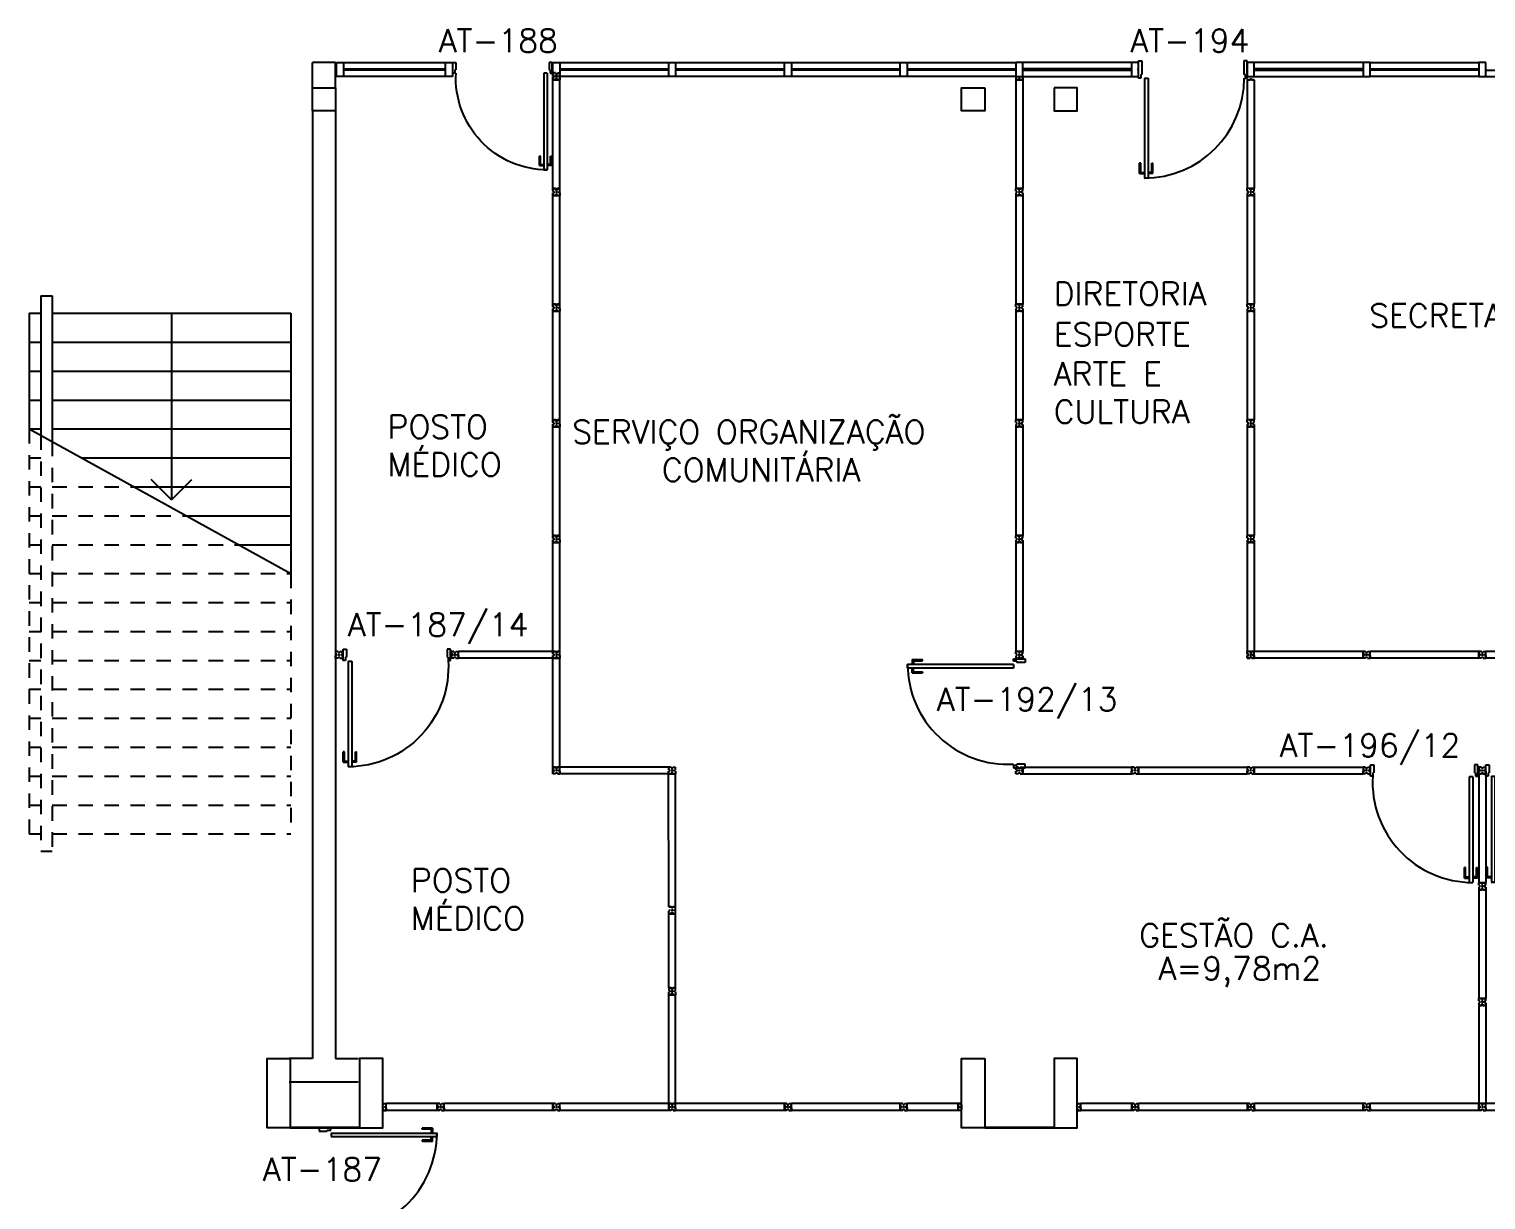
# Model space of a CAD drawing. Header units: millimetres. Extents: x 2860 to 3104, y 1039 to 1134.
# Drawn here: x 3056.65 to 3069.24, y 1060.75 to 1070.87 of the extents above; entities that cross this region are included whole.
import ezdxf
from ezdxf.enums import TextEntityAlignment as Align

# ---------------------------------------------------------------- set-up
doc = ezdxf.new("R2010")
doc.units = ezdxf.units.MM
doc.linetypes.add('HIDDEN2', pattern=[0.1875, 0.125, -0.0625])
for name, color, linetype in [('ALV', 2, 'Continuous'), ('DIV', 2, 'Continuous'), ('ESC', 1, 'Continuous'), ('ESQ', 2, 'Continuous'), ('ESTR', 3, 'Continuous'), ('TEXTO', 2, 'Continuous'), ('TEXTO-ENDEREÇO', 2, 'Continuous'), ('ÁREA', 2, 'Continuous')]:
    doc.layers.add(name, color=color, linetype=linetype)
doc.styles.add('UNB-100', font='simplex.shx', dxfattribs={"height": 0.2})
doc.styles.add('UNB-100-1', font='simplex.shx', dxfattribs={"height": 0.2})

# ---------------------------------------------------------------- blocks, each defined once
blk = doc.blocks.new('DIVMT-TTS')
for p, q in [((-0.03, 0.03), (-0.03, 0.006)), ((-0.008, 0.03), (-0.03, 0.03)), ((-0.0185, 0.006), (-0.03, 0.006)), ((-0.0185, -0.006), (-0.0185, 0.006)), ((-0.008, 0.03), (-0.008, 0.02)), ((-0.008, 0.02), (0.008, 0.02)), ((-0.0051, 0), (0.0051, 0)), ((0.0051, 0), (-0.0051, 0)), ((-0.0051, 0), (0.0051, 0)), ((0, -0.0051), (0, 0.0051)), ((0, 0.0051), (0, -0.0051)), ((0.008, 0.03), (0.008, 0.02)), ((0.008, 0.03), (0.03, 0.03)), ((0.0205, 0.006), (0.03, 0.006)), ((0.0205, -0.006), (0.0205, 0.006)), ((0.0205, 0.006), (0.0205, -0.006)), ((0.0205, 0.006), (0.03, 0.006)), ((0.97, 0.03), (0.03, 0.03)), ((0.03, 0.006), (0.03, 0.03)), ((0.03, -0.03), (0.03, 0.03)), ((0.03, -0.005), (0.03, 0.005)), ((0.97, -0.03), (0.97, 0.03)), ((0.97, 0.03), (0.97, 0.009)), ((0.97, 0.009), (0.97, 0.027)), ((0.9795, 0.006), (0.97, 0.006)), ((0.97, -0.005), (0.97, 0.005)), ((0.9795, 0.006), (0.9795, -0.006)), ((1.0051, 0), (0.9949, 0)), ((1, 0.0051), (1, -0.0051)), ((-0.0185, -0.006), (-0.03, -0.006)), ((-0.03, -0.03), (-0.03, -0.006)), ((-0.008, -0.03), (-0.03, -0.03)), ((-0.008, -0.03), (-0.008, -0.02)), ((-0.008, -0.02), (0.008, -0.02)), ((0.008, -0.03), (0.008, -0.02)), ((0.008, -0.03), (0.03, -0.03)), ((0.0205, -0.006), (0.03, -0.006)), ((0.0205, -0.006), (0.03, -0.006)), ((0.03, -0.006), (0.03, -0.03)), ((0.97, -0.03), (0.03, -0.03)), ((0.9795, -0.006), (0.97, -0.006)), ((0.97, -0.009), (0.97, -0.027))]:
    blk.add_line(p, q)
blk = doc.blocks.new('PILINT-TTS')
for points in [[(-0.2, 0), (-0.2, -0.2), (0, -0.2), (0, 0)], [(-0.8, 0), (-0.8, -0.2), (-1, -0.2), (-1, 0)], [(-0.8, -8.39), (-0.8, -8.99), (-1, -8.99), (-1, -8.39)]]:
    blk.add_lwpolyline(points, close=True)
blk.add_lwpolyline([(-0.2, -8.99), (0, -8.99), (0, -8.39), (-0.2, -8.39), (-0.2, -8.99)])
blk = doc.blocks.new('DIVCIR-TTS')
for p, q in [((0.005, 0), (-0.005, 0)), ((-0.005, 0), (0.005, 0)), ((-0.005, 0), (0.005, 0)), ((0, 0.001), (0, 0.02)), ((0.008, 0.02), (0, 0.02)), ((0, 0.005), (0, -0.005)), ((0, -0.005), (0, 0.005)), ((0, -0.02), (0, 0.001)), ((0.008, 0.03), (0.008, 0.02)), ((0.008, 0.03), (0.03, 0.03)), ((0.02, 0.006), (0.02, -0.006)), ((0.02, 0.006), (0.03, 0.006)), ((0.02, -0.004), (0.02, 0.004)), ((0.02, 0.006), (0.02, -0.006)), ((0.02, 0.006), (0.03, 0.006)), ((0.023, 0.006), (0.027, 0.006)), ((0.47, 0.03), (0.03, 0.03)), ((0.03, -0.03), (0.03, 0.03)), ((0.03, -0.03), (0.03, 0.03)), ((0.03, 0.009), (0.03, 0.027)), ((0.03, -0.005), (0.03, 0.005)), ((0.03, -0.005), (0.03, 0.005)), ((0.47, 0.03), (0.47, 0.009)), ((0.47, -0.03), (0.47, 0.03)), ((0.47, 0.03), (0.47, 0.006)), ((0.492, 0.03), (0.47, 0.03)), ((0.47, 0.009), (0.47, 0.027)), ((0.479, 0.006), (0.47, 0.006)), ((0.481, 0.006), (0.47, 0.006)), ((0.47, -0.005), (0.47, 0.005)), ((0.479, 0.006), (0.479, -0.006)), ((0.481, -0.006), (0.481, 0.006)), ((0.492, 0.03), (0.492, 0.02)), ((0.492, 0.02), (0.508, 0.02)), ((0.505, 0), (0.495, 0)), ((0.495, 0), (0.505, 0)), ((0.505, 0), (0.495, 0)), ((0.495, 0), (0.505, 0)), ((0.5, 0.005), (0.5, -0.005)), ((0.5, -0.005), (0.5, 0.005)), ((0.5, 0.005), (0.5, -0.005)), ((0.508, 0.03), (0.508, 0.02)), ((0.508, 0.03), (0.53, 0.03)), ((0.52, 0.006), (0.53, 0.006)), ((0.52, -0.006), (0.52, 0.006)), ((0.52, 0.006), (0.52, -0.006)), ((0.52, 0.006), (0.53, 0.006)), ((1.47, 0.03), (0.53, 0.03)), ((0.53, 0.006), (0.53, 0.03)), ((0.53, -0.03), (0.53, 0.03)), ((0.53, -0.005), (0.53, 0.005)), ((1.47, -0.03), (1.47, 0.03)), ((1.47, 0.03), (1.47, 0.009)), ((1.47, 0.03), (1.47, 0.006)), ((1.492, 0.03), (1.47, 0.03)), ((1.47, 0.009), (1.47, 0.027)), ((1.479, 0.006), (1.47, 0.006)), ((1.481, 0.006), (1.47, 0.006)), ((1.47, -0.005), (1.47, 0.005)), ((1.479, 0.006), (1.479, -0.006)), ((1.481, -0.006), (1.481, 0.006)), ((1.492, 0.03), (1.492, 0.02)), ((1.492, 0.02), (1.508, 0.02)), ((1.505, 0), (1.495, 0)), ((1.495, 0), (1.505, 0)), ((1.505, 0), (1.495, 0)), ((1.495, 0), (1.505, 0)), ((1.5, 0.005), (1.5, -0.005)), ((1.5, -0.005), (1.5, 0.005)), ((1.5, 0.005), (1.5, -0.005)), ((1.508, 0.03), (1.508, 0.02)), ((1.508, 0.03), (1.53, 0.03)), ((1.52, 0.006), (1.53, 0.006)), ((1.52, -0.006), (1.52, 0.006)), ((1.52, 0.006), (1.52, -0.006)), ((1.52, 0.006), (1.53, 0.006)), ((2.47, 0.03), (1.53, 0.03)), ((1.53, 0.006), (1.53, 0.03)), ((1.53, -0.03), (1.53, 0.03)), ((1.53, -0.005), (1.53, 0.005)), ((2.47, -0.03), (2.47, 0.03)), ((2.47, 0.03), (2.47, 0.009)), ((2.47, 0.03), (2.47, 0.006)), ((2.492, 0.03), (2.47, 0.03)), ((2.47, 0.009), (2.47, 0.027)), ((2.479, 0.006), (2.47, 0.006)), ((2.481, 0.006), (2.47, 0.006)), ((2.47, -0.005), (2.47, 0.005)), ((2.479, 0.006), (2.479, -0.006)), ((2.481, -0.006), (2.481, 0.006)), ((2.492, 0.03), (2.492, 0.02)), ((2.492, 0.02), (2.508, 0.02)), ((2.505, 0), (2.495, 0)), ((2.495, 0), (2.505, 0)), ((2.505, 0), (2.495, 0)), ((2.495, 0), (2.505, 0)), ((2.5, 0.005), (2.5, -0.005)), ((2.5, -0.005), (2.5, 0.005)), ((2.5, 0.005), (2.5, -0.005)), ((2.508, 0.03), (2.508, 0.02)), ((2.508, 0.03), (2.53, 0.03)), ((2.52, 0.006), (2.53, 0.006)), ((2.52, -0.006), (2.52, 0.006)), ((2.52, 0.006), (2.52, -0.006)), ((2.52, 0.006), (2.53, 0.006)), ((3.47, 0.03), (2.53, 0.03)), ((2.53, 0.006), (2.53, 0.03)), ((2.53, -0.03), (2.53, 0.03)), ((2.53, -0.005), (2.53, 0.005)), ((3.47, -0.03), (3.47, 0.03)), ((3.47, 0.03), (3.47, 0.009)), ((3.47, 0.03), (3.47, 0.006)), ((3.492, 0.03), (3.47, 0.03)), ((3.47, 0.009), (3.47, 0.027)), ((3.479, 0.006), (3.47, 0.006)), ((3.481, 0.006), (3.47, 0.006)), ((3.47, -0.005), (3.47, 0.005)), ((3.479, 0.006), (3.479, -0.006)), ((3.481, -0.006), (3.481, 0.006)), ((3.492, 0.03), (3.492, 0.02)), ((3.492, 0.02), (3.508, 0.02)), ((3.505, 0), (3.495, 0)), ((3.495, 0), (3.505, 0)), ((3.505, 0), (3.495, 0)), ((3.495, 0), (3.505, 0)), ((3.5, 0.005), (3.5, -0.005)), ((3.5, -0.005), (3.5, 0.005)), ((3.5, 0.005), (3.5, -0.005)), ((3.508, 0.03), (3.508, 0.02)), ((3.508, 0.03), (3.53, 0.03)), ((3.52, 0.006), (3.53, 0.006)), ((3.52, -0.006), (3.52, 0.006)), ((3.52, 0.006), (3.52, -0.006)), ((3.52, 0.006), (3.53, 0.006)), ((4.47, 0.03), (3.53, 0.03)), ((3.53, 0.006), (3.53, 0.03)), ((3.53, -0.03), (3.53, 0.03)), ((3.53, -0.005), (3.53, 0.005)), ((4.47, 0.03), (4.47, 0.006)), ((4.492, 0.03), (4.47, 0.03)), ((4.47, -0.03), (4.47, 0.03)), ((4.47, 0.03), (4.47, 0.009)), ((4.47, 0.009), (4.47, 0.027)), ((4.481, 0.006), (4.47, 0.006)), ((4.479, 0.006), (4.47, 0.006)), ((4.47, -0.005), (4.47, 0.005)), ((4.479, 0.006), (4.479, -0.006)), ((4.481, -0.006), (4.481, 0.006)), ((4.492, 0.03), (4.492, 0.02)), ((4.492, 0.02), (4.508, 0.02)), ((4.495, 0), (4.505, 0)), ((4.505, 0), (4.495, 0)), ((4.495, 0), (4.505, 0)), ((4.505, 0), (4.495, 0)), ((4.5, -0.005), (4.5, 0.005)), ((4.5, 0.005), (4.5, -0.005)), ((4.5, 0.005), (4.5, -0.005)), ((4.508, 0.03), (4.508, 0.02)), ((4.508, 0.03), (4.53, 0.03)), ((4.52, 0.006), (4.53, 0.006)), ((4.52, -0.006), (4.52, 0.006)), ((4.52, 0.006), (4.52, -0.006)), ((4.52, 0.006), (4.53, 0.006)), ((4.53, 0.006), (4.53, 0.03)), ((4.53, -0.03), (4.53, 0.03)), ((4.97, 0.03), (4.53, 0.03)), ((4.53, -0.005), (4.53, 0.005)), ((4.97, 0.03), (4.97, 0.009)), ((4.97, -0.03), (4.97, 0.03)), ((4.992, 0.029), (4.97, 0.029)), ((4.97, 0.029), (4.97, -0.031)), ((4.97, 0.009), (4.97, 0.027)), ((4.97, 0.008), (4.97, 0.026)), ((4.979, 0.006), (4.97, 0.006)), ((4.97, -0.005), (4.97, 0.005)), ((4.979, 0.005), (4.97, 0.005)), ((4.97, 0.004), (4.97, -0.006)), ((4.977, 0.005), (4.973, 0.005)), ((4.979, 0.006), (4.979, -0.006)), ((4.979, -0.007), (4.979, 0.005)), ((4.979, 0.003), (4.979, -0.005)), ((4.992, 0.029), (4.992, 0.019)), ((5, 0.019), (4.992, 0.019)), ((5.005, 0), (4.995, 0)), ((5, 0.019), (5, -0.002)), ((5, 0.005), (5, -0.005)), ((5, 0.004), (5, -0.006)), ((0, -0.02), (0.008, -0.02)), ((0.008, -0.03), (0.008, -0.02)), ((0.008, -0.03), (0.03, -0.03)), ((0.02, -0.006), (0.03, -0.006)), ((0.02, -0.006), (0.03, -0.006)), ((0.023, -0.006), (0.027, -0.006)), ((0.03, -0.009), (0.03, -0.027)), ((0.47, -0.03), (0.03, -0.03)), ((0.479, -0.006), (0.47, -0.006)), ((0.481, -0.006), (0.47, -0.006)), ((0.47, -0.03), (0.47, -0.006)), ((0.47, -0.009), (0.47, -0.027)), ((0.492, -0.03), (0.47, -0.03)), ((0.492, -0.03), (0.492, -0.02)), ((0.492, -0.02), (0.508, -0.02)), ((0.508, -0.03), (0.508, -0.02)), ((0.508, -0.03), (0.53, -0.03)), ((0.52, -0.006), (0.53, -0.006)), ((0.52, -0.006), (0.53, -0.006)), ((0.53, -0.006), (0.53, -0.03)), ((1.47, -0.03), (0.53, -0.03)), ((1.479, -0.006), (1.47, -0.006)), ((1.481, -0.006), (1.47, -0.006)), ((1.47, -0.03), (1.47, -0.006)), ((1.47, -0.009), (1.47, -0.027)), ((1.492, -0.03), (1.47, -0.03)), ((1.492, -0.03), (1.492, -0.02)), ((1.492, -0.02), (1.508, -0.02)), ((1.508, -0.03), (1.508, -0.02)), ((1.508, -0.03), (1.53, -0.03)), ((1.52, -0.006), (1.53, -0.006)), ((1.52, -0.006), (1.53, -0.006)), ((1.53, -0.006), (1.53, -0.03)), ((2.47, -0.03), (1.53, -0.03)), ((2.479, -0.006), (2.47, -0.006)), ((2.481, -0.006), (2.47, -0.006)), ((2.47, -0.03), (2.47, -0.006)), ((2.47, -0.009), (2.47, -0.027)), ((2.492, -0.03), (2.47, -0.03)), ((2.492, -0.03), (2.492, -0.02)), ((2.492, -0.02), (2.508, -0.02)), ((2.508, -0.03), (2.508, -0.02)), ((2.508, -0.03), (2.53, -0.03)), ((2.52, -0.006), (2.53, -0.006)), ((2.52, -0.006), (2.53, -0.006)), ((2.53, -0.006), (2.53, -0.03)), ((3.47, -0.03), (2.53, -0.03)), ((3.479, -0.006), (3.47, -0.006)), ((3.481, -0.006), (3.47, -0.006)), ((3.47, -0.03), (3.47, -0.006)), ((3.47, -0.009), (3.47, -0.027)), ((3.492, -0.03), (3.47, -0.03)), ((3.492, -0.03), (3.492, -0.02)), ((3.492, -0.02), (3.508, -0.02)), ((3.508, -0.03), (3.508, -0.02)), ((3.508, -0.03), (3.53, -0.03)), ((3.52, -0.006), (3.53, -0.006)), ((3.52, -0.006), (3.53, -0.006)), ((3.53, -0.006), (3.53, -0.03)), ((4.47, -0.03), (3.53, -0.03)), ((4.481, -0.006), (4.47, -0.006)), ((4.47, -0.03), (4.47, -0.006)), ((4.479, -0.006), (4.47, -0.006)), ((4.47, -0.009), (4.47, -0.027)), ((4.492, -0.03), (4.47, -0.03)), ((4.492, -0.03), (4.492, -0.02)), ((4.492, -0.02), (4.508, -0.02)), ((4.508, -0.03), (4.508, -0.02)), ((4.508, -0.03), (4.53, -0.03)), ((4.52, -0.006), (4.53, -0.006)), ((4.52, -0.006), (4.53, -0.006)), ((4.53, -0.006), (4.53, -0.03)), ((4.97, -0.03), (4.53, -0.03)), ((4.979, -0.006), (4.97, -0.006)), ((4.979, -0.007), (4.97, -0.007)), ((4.97, -0.009), (4.97, -0.027)), ((4.97, -0.01), (4.97, -0.028)), ((4.992, -0.031), (4.97, -0.031)), ((4.977, -0.007), (4.973, -0.007)), ((4.992, -0.031), (4.992, -0.021)), ((4.992, -0.021), (5, -0.021)), ((5.005, -0.001), (4.995, -0.001)), ((5, -0.002), (5, -0.021))]:
    blk.add_line(p, q)
blk = doc.blocks.new('PDV2E-TTS')
at = {"layer": 'DIV'}
for p, q in [((-0.967, 0.035), (-0.967, 0.05)), ((-0.967, 0.05), (-0.937, 0.05)), ((-0.967, -0.035), (-0.967, 0.035)), ((-0.937, 0.05), (-0.937, -0.02)), ((-0.068, 0.05), (-0.068, -0.02)), ((-0.038, 0.05), (-0.068, 0.05)), ((-0.038, 0.035), (-0.038, 0.05)), ((-0.038, -0.035), (-0.038, 0.035)), ((-0.967, -0.05), (-0.967, -0.035)), ((-0.947, -0.05), (-0.967, -0.05)), ((-0.947, -0.02), (-0.947, -0.05)), ((-0.947, -0.02), (-0.937, -0.02)), ((-0.083, -0.054), (-0.113, -0.054)), ((-0.113, -0.054), (-0.113, -0.969)), ((-0.083, -0.054), (-0.083, -0.969)), ((-0.059, -0.02), (-0.068, -0.02)), ((-0.059, -0.02), (-0.059, -0.05)), ((-0.059, -0.05), (-0.037, -0.05)), ((-0.038, -0.05), (-0.038, -0.035)), ((-0.113, -0.969), (-0.083, -0.969))]:
    blk.add_line(p, q, dxfattribs=at)
at = {"layer": 'DIV', "color": 1}
for p, q in [((-0.145, -0.839), (-0.155, -0.839)), ((-0.155, -0.929), (-0.155, -0.839)), ((-0.145, -0.919), (-0.145, -0.839)), ((-0.05, -0.839), (-0.04, -0.839)), ((-0.05, -0.919), (-0.05, -0.839)), ((-0.04, -0.929), (-0.04, -0.839)), ((-0.155, -0.929), (-0.115, -0.929)), ((-0.145, -0.919), (-0.115, -0.919)), ((-0.05, -0.919), (-0.08, -0.919)), ((-0.04, -0.929), (-0.08, -0.929))]:
    blk.add_line(p, q, dxfattribs=at)
blk.add_arc((-0.081, -0.101), 0.867, 176.6046, 269.9049, dxfattribs=at)
blk = doc.blocks.new('DIV-TTS')
for p, q in [((-0.0051, 0), (0.0051, 0)), ((0, -0.0051), (0, 0.0051)), ((0.0205, 0.006), (0.03, 0.006)), ((0.0205, -0.006), (0.0205, 0.006)), ((0.03, 0.03), (0.97, 0.03)), ((0.03, 0.03), (0.03, -0.03)), ((0.03, 0.009), (0.03, 0.027)), ((0.03, 0.005), (0.03, -0.005)), ((0.97, 0.03), (0.97, -0.03)), ((0.9795, 0.006), (0.97, 0.006)), ((0.97, 0.005), (0.97, -0.005)), ((0.9795, -0.006), (0.9795, 0.006)), ((1.0051, 0), (0.9949, 0)), ((0.9949, 0), (1.0051, 0)), ((1, -0.0051), (1, 0.0051)), ((0.0205, -0.006), (0.03, -0.006)), ((0.03, -0.03), (0.03, -0.009)), ((0.03, -0.009), (0.03, -0.027)), ((0.03, -0.03), (0.97, -0.03)), ((0.9795, -0.006), (0.97, -0.006))]:
    blk.add_line(p, q)
blk = doc.blocks.new('MTT-TTS')
for p, q in [((-0.008, 0.03), (-0.03, 0.03)), ((-0.03, 0.03), (-0.03, 0.006)), ((-0.0185, 0.006), (-0.03, 0.006)), ((-0.0185, -0.006), (-0.0185, 0.006)), ((-0.008, 0.03), (-0.008, 0.02)), ((-0.008, 0.02), (0.008, 0.02)), ((-0.0051, 0), (0.0051, 0)), ((0, -0.0051), (0, 0.0051)), ((0.008, 0.03), (0.03, 0.03)), ((0.008, 0.03), (0.008, 0.02)), ((0.0205, -0.006), (0.0205, 0.006)), ((0.0205, 0.006), (0.03, 0.006)), ((0.03, 0.006), (0.03, 0.03)), ((-0.03, -0.03), (-0.03, -0.006)), ((-0.0185, -0.006), (-0.03, -0.006)), ((-0.008, -0.03), (-0.03, -0.03)), ((-0.008, -0.02), (0.008, -0.02)), ((-0.008, -0.03), (-0.008, -0.02)), ((0.008, -0.03), (0.008, -0.02)), ((0.008, -0.03), (0.03, -0.03)), ((0.0205, -0.006), (0.03, -0.006)), ((0.03, -0.006), (0.03, -0.03))]:
    blk.add_line(p, q)
blk = doc.blocks.new('ESCA-TTS')
at = {"color": 1}
for p, q in [((-0.2, 0.15), (-0.2, -1.111)), ((-0.1, 0.15), (-0.2, 0.15)), ((-0.1, 0.15), (-0.1, -1.055)), ((-0.2, 0), (-2.26, 0)), ((0, 0), (-0.1, 0)), ((0, 0), (0, -1)), ((-0.2, -0.25), (-2.26, -0.25)), ((0, -0.25), (-0.1, -0.25)), ((-0.2, -0.5), (-2.26, -0.5)), ((0, -0.5), (-0.1, -0.5)), ((-0.2, -0.75), (-2.26, -0.75)), ((0, -0.75), (-0.1, -0.75)), ((-0.2, -1), (-2.26, -1)), ((0, -1), (-0.1, -1)), ((-0.452, -1.25), (-2.26, -1.25)), ((-0.904, -1.5), (-2.26, -1.5)), ((-1.356, -1.75), (-2.26, -1.75)), ((-1.808, -2), (-2.26, -2))]:
    blk.add_line(p, q, dxfattribs=at)
at = {"color": 1, "linetype": 'Continuous'}
for p in [(-2.26, 0), (0, -1)]:
    blk.add_line(p, (-2.26, -2.25), dxfattribs=at)
at = {"color": 1, "linetype": 'HIDDEN2'}
for p, q in [((0, -1), (0, -4.5)), ((-0.2, -1.111), (-0.2, -4.65)), ((-0.1, -1.055), (-0.1, -4.65)), ((0, -1.25), (-0.1, -1.25)), ((-0.2, -1.5), (-0.904, -1.5)), ((0, -1.5), (-0.1, -1.5)), ((-0.2, -1.75), (-1.356, -1.75)), ((0, -1.75), (-0.1, -1.75)), ((-0.2, -2), (-1.808, -2)), ((0, -2), (-0.1, -2)), ((-2.26, -2.25), (-2.26, -4.5)), ((-0.2, -2.25), (-2.26, -2.25)), ((0, -2.25), (-0.1, -2.25)), ((-0.2, -2.5), (-2.26, -2.5)), ((0, -2.5), (-0.1, -2.5)), ((-0.2, -2.75), (-2.26, -2.75)), ((0, -2.75), (-0.1, -2.75)), ((-0.2, -3), (-2.26, -3)), ((0, -3), (-0.1, -3)), ((-0.2, -3.25), (-2.26, -3.25)), ((0, -3.25), (-0.1, -3.25)), ((-0.2, -3.5), (-2.26, -3.5)), ((0, -3.5), (-0.1, -3.5)), ((-0.2, -3.75), (-2.26, -3.75)), ((0, -3.75), (-0.1, -3.75)), ((-0.2, -4), (-2.26, -4)), ((0, -4), (-0.1, -4)), ((-0.2, -4.25), (-2.26, -4.25)), ((0, -4.25), (-0.1, -4.25)), ((-0.2, -4.5), (-2.26, -4.5)), ((0, -4.5), (-0.1, -4.5)), ((-0.1, -4.65), (-0.2, -4.65))]:
    blk.add_line(p, q, dxfattribs=at)
blk = doc.blocks.new('PDV2D-TTS')
at = {"layer": 'DIV'}
for p, q in [((0.03, 0.05), (0.06, 0.05)), ((0.03, 0.035), (0.03, 0.05)), ((0.03, -0.035), (0.03, 0.035)), ((0.06, 0.05), (0.06, -0.02)), ((0.941, 0.05), (0.941, -0.02)), ((0.971, 0.05), (0.941, 0.05)), ((0.971, 0.035), (0.971, 0.05)), ((0.971, -0.035), (0.971, 0.035)), ((0.03, -0.05), (0.03, -0.035)), ((0.05, -0.05), (0.03, -0.05)), ((0.05, -0.02), (0.06, -0.02)), ((0.05, -0.02), (0.05, -0.05)), ((0.079, -0.05), (0.109, -0.05)), ((0.079, -0.05), (0.079, -0.965)), ((0.109, -0.05), (0.109, -0.965)), ((0.951, -0.02), (0.941, -0.02)), ((0.951, -0.02), (0.951, -0.05)), ((0.951, -0.05), (0.971, -0.05)), ((0.971, -0.05), (0.971, -0.035)), ((0.109, -0.965), (0.079, -0.965))]:
    blk.add_line(p, q, dxfattribs=at)
at = {"layer": 'DIV', "color": 1}
for p, q in [((0.036, -0.925), (0.036, -0.835)), ((0.046, -0.835), (0.036, -0.835)), ((0.046, -0.915), (0.046, -0.835)), ((0.141, -0.915), (0.141, -0.835)), ((0.141, -0.835), (0.151, -0.835)), ((0.151, -0.925), (0.151, -0.835)), ((0.036, -0.925), (0.076, -0.925)), ((0.046, -0.915), (0.076, -0.915)), ((0.141, -0.915), (0.111, -0.915)), ((0.151, -0.925), (0.111, -0.925))]:
    blk.add_line(p, q, dxfattribs=at)
blk.add_arc((0.076, -0.1), 0.865, 270, 3.3214, dxfattribs=at)
blk = doc.blocks.new('PDV1D-TTS')
at = {"layer": 'DIV'}
for p, q in [((0, 0), (-0.012, 0)), ((0, 0.06), (0, 0.075)), ((0, 0.075), (0.03, 0.075)), ((0, -0.06), (0, 0.06)), ((0.03, 0.075), (0.03, -0.045)), ((0.91, 0.075), (0.91, -0.045)), ((0.94, 0.075), (0.91, 0.075)), ((0.94, 0.06), (0.94, 0.075)), ((0.94, -0.06), (0.94, 0.06)), ((0, -0.075), (0, -0.06)), ((0.02, -0.075), (0, -0.075)), ((0.02, -0.045), (0.03, -0.045)), ((0.02, -0.045), (0.02, -0.075)), ((0.052, -0.075), (0.052, -0.94)), ((0.052, -0.075), (0.082, -0.075)), ((0.082, -0.075), (0.082, -0.94)), ((0.92, -0.045), (0.91, -0.045)), ((0.92, -0.045), (0.92, -0.075)), ((0.92, -0.075), (0.94, -0.075)), ((0.94, -0.075), (0.94, -0.06)), ((0.082, -0.94), (0.052, -0.94))]:
    blk.add_line(p, q, dxfattribs=at)
at = {"layer": 'DIV', "color": 1}
for p, q in [((0.019, -0.81), (0.009, -0.81)), ((0.009, -0.9), (0.009, -0.81)), ((0.019, -0.89), (0.019, -0.81)), ((0.114, -0.81), (0.124, -0.81)), ((0.114, -0.89), (0.114, -0.81)), ((0.124, -0.9), (0.124, -0.81)), ((0.009, -0.9), (0.049, -0.9)), ((0.019, -0.89), (0.049, -0.89)), ((0.114, -0.89), (0.084, -0.89)), ((0.124, -0.9), (0.084, -0.9))]:
    blk.add_line(p, q, dxfattribs=at)
blk.add_arc((0.048, -0.075), 0.865, 270, 0, dxfattribs=at)
blk = doc.blocks.new('MTINI-TTS')
for p, q in [((-0.03, 0.008), (-0.03, 0.03)), ((0.03, 0.03), (-0.03, 0.03)), ((-0.03, 0.008), (-0.02, 0.008)), ((-0.009, 0.03), (-0.027, 0.03)), ((-0.02, 0.008), (-0.02, 0)), ((-0.001, 0), (-0.02, 0)), ((-0.006, 0.02), (-0.006, 0.03)), ((-0.006, 0.023), (-0.006, 0.027)), ((-0.006, 0.02), (0.006, 0.02)), ((0.005, 0.03), (-0.005, 0.03)), ((0.005, 0), (-0.005, 0)), ((0.004, 0.02), (-0.004, 0.02)), ((0.02, 0), (-0.001, 0)), ((0, -0.005), (0, 0.005)), ((0.006, 0.02), (0.006, 0.03)), ((0.006, 0.023), (0.006, 0.027)), ((0.009, 0.03), (0.027, 0.03)), ((0.03, 0.008), (0.02, 0.008)), ((0.02, 0), (0.02, 0.008)), ((0.03, 0.008), (0.03, 0.03))]:
    blk.add_line(p, q)

msp = doc.modelspace()

# ---------------------------------------------------------------- linework, layer by layer
at = {"layer": 'ALV'}
for p, q in [((3059.1, 1070.164), (3059.1, 1061.972)), ((3059.3, 1070.164), (3059.3, 1061.972)), ((3059.1, 1061.972), (3058.898, 1061.972)), ((3059.3, 1061.972), (3059.496, 1061.972)), ((3058.9, 1061.772), (3059.496, 1061.772))]:
    msp.add_line(p, q, dxfattribs=at)
at = {"layer": 'DIV'}
for p, q in [((3061.178, 1070.492), (3061.178, 1070.471)), ((3061.178, 1070.492), (3061.178, 1070.468)), ((3061.2, 1070.492), (3061.178, 1070.492)), ((3061.178, 1070.471), (3061.178, 1070.489)), ((3061.187, 1070.468), (3061.178, 1070.468)), ((3061.189, 1070.468), (3061.178, 1070.468)), ((3061.187, 1070.456), (3061.178, 1070.456)), ((3061.189, 1070.456), (3061.178, 1070.456)), ((3061.178, 1070.432), (3061.178, 1070.456)), ((3061.178, 1070.453), (3061.178, 1070.435)), ((3061.2, 1070.432), (3061.178, 1070.432)), ((3061.189, 1070.456), (3061.189, 1070.468)), ((3061.2, 1070.492), (3061.2, 1070.482)), ((3061.2, 1070.482), (3061.216, 1070.482)), ((3061.2, 1070.432), (3061.2, 1070.442)), ((3061.2, 1070.442), (3061.216, 1070.442)), ((3061.213, 1070.462), (3061.203, 1070.462)), ((3061.203, 1070.462), (3061.213, 1070.462)), ((3061.213, 1070.462), (3061.203, 1070.462)), ((3061.203, 1070.462), (3061.213, 1070.462)), ((3061.208, 1070.467), (3061.208, 1070.457)), ((3061.208, 1070.457), (3061.208, 1070.467)), ((3061.208, 1070.467), (3061.208, 1070.457)), ((3061.216, 1070.492), (3061.216, 1070.482)), ((3061.216, 1070.492), (3061.238, 1070.492)), ((3061.216, 1070.432), (3061.216, 1070.442)), ((3061.216, 1070.432), (3061.238, 1070.432)), ((3061.228, 1070.468), (3061.238, 1070.468)), ((3061.228, 1070.456), (3061.228, 1070.468)), ((3061.228, 1070.468), (3061.228, 1070.456)), ((3061.228, 1070.468), (3061.238, 1070.468)), ((3061.228, 1070.456), (3061.238, 1070.456)), ((3061.228, 1070.456), (3061.238, 1070.456)), ((3061.238, 1070.468), (3061.238, 1070.492)), ((3061.238, 1070.432), (3061.238, 1070.492)), ((3061.238, 1070.457), (3061.238, 1070.467)), ((3061.238, 1070.456), (3061.238, 1070.432)), ((3061.178, 1069.492), (3061.178, 1069.471)), ((3061.178, 1069.492), (3061.178, 1069.468)), ((3061.2, 1069.492), (3061.178, 1069.492)), ((3061.178, 1069.471), (3061.178, 1069.489)), ((3061.187, 1069.468), (3061.178, 1069.468)), ((3061.189, 1069.468), (3061.178, 1069.468)), ((3061.187, 1069.456), (3061.178, 1069.456)), ((3061.189, 1069.456), (3061.178, 1069.456)), ((3061.178, 1069.432), (3061.178, 1069.456)), ((3061.178, 1069.453), (3061.178, 1069.435)), ((3061.2, 1069.432), (3061.178, 1069.432)), ((3061.189, 1069.456), (3061.189, 1069.468)), ((3061.2, 1069.492), (3061.2, 1069.482)), ((3061.2, 1069.482), (3061.216, 1069.482)), ((3061.2, 1069.432), (3061.2, 1069.442)), ((3061.2, 1069.442), (3061.216, 1069.442)), ((3061.213, 1069.462), (3061.203, 1069.462)), ((3061.203, 1069.462), (3061.213, 1069.462)), ((3061.213, 1069.462), (3061.203, 1069.462)), ((3061.203, 1069.462), (3061.213, 1069.462)), ((3061.208, 1069.467), (3061.208, 1069.457)), ((3061.208, 1069.457), (3061.208, 1069.467)), ((3061.208, 1069.467), (3061.208, 1069.457)), ((3061.216, 1069.492), (3061.216, 1069.482)), ((3061.216, 1069.492), (3061.238, 1069.492)), ((3061.216, 1069.432), (3061.216, 1069.442)), ((3061.216, 1069.432), (3061.238, 1069.432)), ((3061.228, 1069.468), (3061.238, 1069.468)), ((3061.228, 1069.456), (3061.228, 1069.468)), ((3061.228, 1069.468), (3061.228, 1069.456)), ((3061.228, 1069.468), (3061.238, 1069.468)), ((3061.228, 1069.456), (3061.238, 1069.456)), ((3061.228, 1069.456), (3061.238, 1069.456)), ((3061.238, 1069.468), (3061.238, 1069.492)), ((3061.238, 1069.432), (3061.238, 1069.492)), ((3061.238, 1069.457), (3061.238, 1069.467)), ((3061.238, 1069.456), (3061.238, 1069.432)), ((3061.178, 1068.492), (3061.178, 1068.471)), ((3061.178, 1068.492), (3061.178, 1068.468)), ((3061.2, 1068.492), (3061.178, 1068.492)), ((3061.2, 1068.492), (3061.2, 1068.482)), ((3061.216, 1068.492), (3061.216, 1068.482)), ((3061.216, 1068.492), (3061.238, 1068.492)), ((3061.238, 1068.468), (3061.238, 1068.492)), ((3061.238, 1068.432), (3061.238, 1068.492)), ((3061.178, 1068.471), (3061.178, 1068.489)), ((3061.187, 1068.468), (3061.178, 1068.468)), ((3061.189, 1068.468), (3061.178, 1068.468)), ((3061.187, 1068.456), (3061.178, 1068.456)), ((3061.189, 1068.456), (3061.178, 1068.456)), ((3061.178, 1068.432), (3061.178, 1068.456)), ((3061.178, 1068.453), (3061.178, 1068.435)), ((3061.2, 1068.432), (3061.178, 1068.432)), ((3061.189, 1068.456), (3061.189, 1068.468)), ((3061.2, 1068.482), (3061.216, 1068.482)), ((3061.2, 1068.432), (3061.2, 1068.442)), ((3061.2, 1068.442), (3061.216, 1068.442)), ((3061.213, 1068.462), (3061.203, 1068.462)), ((3061.203, 1068.462), (3061.213, 1068.462)), ((3061.213, 1068.462), (3061.203, 1068.462)), ((3061.203, 1068.462), (3061.213, 1068.462)), ((3061.208, 1068.467), (3061.208, 1068.457)), ((3061.208, 1068.457), (3061.208, 1068.467)), ((3061.208, 1068.467), (3061.208, 1068.457)), ((3061.216, 1068.432), (3061.216, 1068.442)), ((3061.216, 1068.432), (3061.238, 1068.432)), ((3061.228, 1068.468), (3061.238, 1068.468)), ((3061.228, 1068.456), (3061.228, 1068.468)), ((3061.228, 1068.468), (3061.228, 1068.456)), ((3061.228, 1068.468), (3061.238, 1068.468)), ((3061.228, 1068.456), (3061.238, 1068.456)), ((3061.228, 1068.456), (3061.238, 1068.456)), ((3061.238, 1068.457), (3061.238, 1068.467)), ((3061.238, 1068.456), (3061.238, 1068.432)), ((3061.178, 1067.492), (3061.178, 1067.471)), ((3061.178, 1067.492), (3061.178, 1067.468)), ((3061.2, 1067.492), (3061.178, 1067.492)), ((3061.178, 1067.471), (3061.178, 1067.489)), ((3061.2, 1067.492), (3061.2, 1067.482)), ((3061.216, 1067.492), (3061.216, 1067.482)), ((3061.216, 1067.492), (3061.238, 1067.492)), ((3061.238, 1067.468), (3061.238, 1067.492)), ((3061.238, 1067.432), (3061.238, 1067.492)), ((3061.187, 1067.468), (3061.178, 1067.468)), ((3061.189, 1067.468), (3061.178, 1067.468)), ((3061.187, 1067.456), (3061.178, 1067.456)), ((3061.189, 1067.456), (3061.178, 1067.456)), ((3061.178, 1067.432), (3061.178, 1067.456)), ((3061.178, 1067.453), (3061.178, 1067.435)), ((3061.2, 1067.432), (3061.178, 1067.432)), ((3061.189, 1067.456), (3061.189, 1067.468)), ((3061.2, 1067.482), (3061.216, 1067.482)), ((3061.2, 1067.432), (3061.2, 1067.442)), ((3061.2, 1067.442), (3061.216, 1067.442)), ((3061.213, 1067.462), (3061.203, 1067.462)), ((3061.203, 1067.462), (3061.213, 1067.462)), ((3061.213, 1067.462), (3061.203, 1067.462)), ((3061.203, 1067.462), (3061.213, 1067.462)), ((3061.208, 1067.467), (3061.208, 1067.457)), ((3061.208, 1067.457), (3061.208, 1067.467)), ((3061.208, 1067.467), (3061.208, 1067.457)), ((3061.216, 1067.432), (3061.216, 1067.442)), ((3061.216, 1067.432), (3061.238, 1067.432)), ((3061.228, 1067.468), (3061.238, 1067.468)), ((3061.228, 1067.456), (3061.228, 1067.468)), ((3061.228, 1067.468), (3061.228, 1067.456)), ((3061.228, 1067.468), (3061.238, 1067.468)), ((3061.228, 1067.456), (3061.238, 1067.456)), ((3061.228, 1067.456), (3061.238, 1067.456)), ((3061.238, 1067.457), (3061.238, 1067.467)), ((3061.238, 1067.456), (3061.238, 1067.432)), ((3061.178, 1066.492), (3061.178, 1066.471)), ((3061.178, 1066.492), (3061.178, 1066.468)), ((3061.2, 1066.492), (3061.178, 1066.492)), ((3061.178, 1066.471), (3061.178, 1066.489)), ((3061.2, 1066.492), (3061.2, 1066.482)), ((3061.2, 1066.482), (3061.216, 1066.482)), ((3061.216, 1066.492), (3061.216, 1066.482)), ((3061.216, 1066.492), (3061.238, 1066.492)), ((3061.238, 1066.468), (3061.238, 1066.492)), ((3061.238, 1066.432), (3061.238, 1066.492)), ((3061.187, 1066.468), (3061.178, 1066.468)), ((3061.189, 1066.468), (3061.178, 1066.468)), ((3061.187, 1066.456), (3061.178, 1066.456)), ((3061.189, 1066.456), (3061.178, 1066.456)), ((3061.178, 1066.432), (3061.178, 1066.456)), ((3061.178, 1066.453), (3061.178, 1066.435)), ((3061.2, 1066.432), (3061.178, 1066.432)), ((3061.189, 1066.456), (3061.189, 1066.468)), ((3061.2, 1066.432), (3061.2, 1066.442)), ((3061.2, 1066.442), (3061.216, 1066.442)), ((3061.213, 1066.462), (3061.203, 1066.462)), ((3061.203, 1066.462), (3061.213, 1066.462)), ((3061.213, 1066.462), (3061.203, 1066.462)), ((3061.203, 1066.462), (3061.213, 1066.462)), ((3061.208, 1066.467), (3061.208, 1066.457)), ((3061.208, 1066.457), (3061.208, 1066.467)), ((3061.208, 1066.467), (3061.208, 1066.457)), ((3061.216, 1066.432), (3061.216, 1066.442)), ((3061.216, 1066.432), (3061.238, 1066.432)), ((3061.228, 1066.468), (3061.238, 1066.468)), ((3061.228, 1066.456), (3061.228, 1066.468)), ((3061.228, 1066.468), (3061.228, 1066.456)), ((3061.228, 1066.468), (3061.238, 1066.468)), ((3061.228, 1066.456), (3061.238, 1066.456)), ((3061.228, 1066.456), (3061.238, 1066.456)), ((3061.238, 1066.457), (3061.238, 1066.467)), ((3061.238, 1066.456), (3061.238, 1066.432)), ((3061.178, 1065.492), (3060.361, 1065.492)), ((3060.361, 1065.432), (3060.361, 1065.492)), ((3061.178, 1065.492), (3061.178, 1065.471)), ((3061.178, 1065.492), (3061.178, 1065.468)), ((3061.2, 1065.492), (3061.178, 1065.492)), ((3061.178, 1065.471), (3061.178, 1065.489)), ((3061.2, 1065.492), (3061.2, 1065.482)), ((3061.2, 1065.482), (3061.216, 1065.482)), ((3061.216, 1065.492), (3061.216, 1065.482)), ((3061.216, 1065.492), (3061.238, 1065.492)), ((3061.238, 1065.468), (3061.238, 1065.492)), ((3061.238, 1065.432), (3061.238, 1065.492)), ((3060.326, 1065.462), (3060.336, 1065.462)), ((3060.336, 1065.462), (3060.326, 1065.462)), ((3060.331, 1065.467), (3060.331, 1065.457)), ((3060.351, 1065.468), (3060.361, 1065.468)), ((3060.351, 1065.468), (3060.351, 1065.456)), ((3060.351, 1065.456), (3060.361, 1065.456)), ((3060.361, 1065.457), (3060.361, 1065.467)), ((3061.178, 1065.432), (3060.361, 1065.432)), ((3061.187, 1065.468), (3061.178, 1065.468)), ((3061.189, 1065.468), (3061.178, 1065.468)), ((3061.187, 1065.456), (3061.178, 1065.456)), ((3061.189, 1065.456), (3061.178, 1065.456)), ((3061.178, 1065.432), (3061.178, 1065.456)), ((3061.178, 1065.453), (3061.178, 1065.435)), ((3061.2, 1065.432), (3061.178, 1065.432)), ((3061.189, 1065.456), (3061.189, 1065.468)), ((3061.2, 1065.432), (3061.2, 1065.442)), ((3061.2, 1065.442), (3061.216, 1065.442)), ((3061.213, 1065.462), (3061.203, 1065.462)), ((3061.203, 1065.462), (3061.213, 1065.462)), ((3061.213, 1065.462), (3061.203, 1065.462)), ((3061.203, 1065.462), (3061.213, 1065.462)), ((3061.208, 1065.467), (3061.208, 1065.457)), ((3061.208, 1065.457), (3061.208, 1065.467)), ((3061.208, 1065.467), (3061.208, 1065.457)), ((3061.216, 1065.432), (3061.216, 1065.442)), ((3061.216, 1065.432), (3061.238, 1065.432)), ((3061.228, 1065.468), (3061.238, 1065.468)), ((3061.228, 1065.456), (3061.228, 1065.468)), ((3061.228, 1065.468), (3061.228, 1065.456)), ((3061.228, 1065.468), (3061.238, 1065.468)), ((3061.228, 1065.456), (3061.238, 1065.456)), ((3061.228, 1065.456), (3061.238, 1065.456)), ((3061.238, 1065.457), (3061.238, 1065.467)), ((3061.238, 1065.456), (3061.238, 1065.432)), ((3061.178, 1064.492), (3061.178, 1064.471)), ((3061.178, 1064.492), (3061.178, 1064.471)), ((3061.178, 1064.492), (3061.178, 1064.468)), ((3061.2, 1064.492), (3061.178, 1064.492)), ((3061.178, 1064.492), (3061.178, 1064.468)), ((3061.2, 1064.492), (3061.178, 1064.492)), ((3061.178, 1064.492), (3061.178, 1064.471)), ((3061.178, 1064.432), (3061.178, 1064.492)), ((3061.178, 1064.471), (3061.178, 1064.489)), ((3061.178, 1064.471), (3061.178, 1064.489)), ((3061.178, 1064.471), (3061.178, 1064.489)), ((3061.187, 1064.468), (3061.178, 1064.468)), ((3061.187, 1064.468), (3061.178, 1064.468)), ((3061.189, 1064.468), (3061.178, 1064.468)), ((3061.189, 1064.468), (3061.178, 1064.468)), ((3061.187, 1064.468), (3061.178, 1064.468)), ((3061.178, 1064.457), (3061.178, 1064.467)), ((3061.187, 1064.468), (3061.187, 1064.456)), ((3061.189, 1064.456), (3061.189, 1064.468)), ((3061.189, 1064.456), (3061.189, 1064.468)), ((3061.2, 1064.492), (3061.2, 1064.482)), ((3061.2, 1064.492), (3061.2, 1064.482)), ((3061.2, 1064.482), (3061.216, 1064.482)), ((3061.2, 1064.482), (3061.216, 1064.482)), ((3061.208, 1064.467), (3061.208, 1064.457)), ((3061.208, 1064.467), (3061.208, 1064.457)), ((3061.208, 1064.457), (3061.208, 1064.467)), ((3061.208, 1064.467), (3061.208, 1064.457)), ((3061.208, 1064.457), (3061.208, 1064.467)), ((3061.208, 1064.467), (3061.208, 1064.457)), ((3061.208, 1064.467), (3061.208, 1064.457)), ((3061.216, 1064.492), (3061.216, 1064.482)), ((3061.216, 1064.492), (3061.238, 1064.492)), ((3061.216, 1064.492), (3061.216, 1064.482)), ((3061.216, 1064.492), (3061.238, 1064.492)), ((3061.228, 1064.468), (3061.238, 1064.468)), ((3061.228, 1064.456), (3061.228, 1064.468)), ((3061.228, 1064.468), (3061.228, 1064.456)), ((3061.228, 1064.468), (3061.238, 1064.468)), ((3061.228, 1064.468), (3061.238, 1064.468)), ((3061.228, 1064.456), (3061.228, 1064.468)), ((3061.228, 1064.468), (3061.228, 1064.456)), ((3061.228, 1064.468), (3061.238, 1064.468)), ((3062.178, 1064.492), (3061.238, 1064.492)), ((3061.238, 1064.468), (3061.238, 1064.492)), ((3061.238, 1064.468), (3061.238, 1064.492)), ((3061.238, 1064.432), (3061.238, 1064.492)), ((3061.238, 1064.457), (3061.238, 1064.467)), ((3062.207, 1064.467), (3062.207, 1064.457)), ((3062.207, 1064.457), (3062.207, 1064.467)), ((3061.187, 1064.456), (3061.178, 1064.456)), ((3061.187, 1064.456), (3061.178, 1064.456)), ((3061.189, 1064.456), (3061.178, 1064.456)), ((3061.178, 1064.432), (3061.178, 1064.456)), ((3061.189, 1064.456), (3061.178, 1064.456)), ((3061.178, 1064.432), (3061.178, 1064.456)), ((3061.187, 1064.456), (3061.178, 1064.456)), ((3061.178, 1064.453), (3061.178, 1064.435)), ((3061.178, 1064.453), (3061.178, 1064.435)), ((3061.178, 1064.453), (3061.178, 1064.435)), ((3061.2, 1064.432), (3061.178, 1064.432)), ((3061.2, 1064.432), (3061.178, 1064.432)), ((3061.2, 1064.432), (3061.2, 1064.442)), ((3061.2, 1064.442), (3061.216, 1064.442)), ((3061.2, 1064.432), (3061.2, 1064.442)), ((3061.2, 1064.442), (3061.216, 1064.442)), ((3061.213, 1064.462), (3061.203, 1064.462)), ((3061.213, 1064.462), (3061.203, 1064.462)), ((3061.203, 1064.462), (3061.213, 1064.462)), ((3061.213, 1064.462), (3061.203, 1064.462)), ((3061.203, 1064.462), (3061.213, 1064.462)), ((3061.203, 1064.462), (3061.213, 1064.462)), ((3061.213, 1064.462), (3061.203, 1064.462)), ((3061.203, 1064.462), (3061.213, 1064.462)), ((3061.213, 1064.462), (3061.203, 1064.462)), ((3061.216, 1064.432), (3061.216, 1064.442)), ((3061.216, 1064.432), (3061.216, 1064.442)), ((3061.216, 1064.432), (3061.238, 1064.432)), ((3061.216, 1064.432), (3061.238, 1064.432)), ((3061.228, 1064.456), (3061.238, 1064.456)), ((3061.228, 1064.456), (3061.238, 1064.456)), ((3061.228, 1064.456), (3061.238, 1064.456)), ((3061.228, 1064.456), (3061.238, 1064.456)), ((3061.238, 1064.456), (3061.238, 1064.432)), ((3061.238, 1064.456), (3061.238, 1064.432)), ((3062.178, 1064.432), (3061.238, 1064.432)), ((3062.177, 1064.432), (3062.237, 1064.432)), ((3062.178, 1063.284), (3062.177, 1064.432)), ((3062.201, 1064.441), (3062.201, 1064.432)), ((3062.213, 1064.441), (3062.201, 1064.441)), ((3062.212, 1064.462), (3062.202, 1064.462)), ((3062.202, 1064.432), (3062.212, 1064.432)), ((3062.213, 1064.441), (3062.213, 1064.432)), ((3062.238, 1063.284), (3062.237, 1064.432)), ((3062.178, 1063.284), (3062.238, 1063.284)), ((3062.189, 1063.248), (3062.178, 1063.248)), ((3062.178, 1063.224), (3062.178, 1063.248)), ((3062.178, 1062.584), (3062.178, 1063.224)), ((3062.178, 1063.224), (3062.238, 1063.224)), ((3062.2, 1063.224), (3062.178, 1063.224)), ((3062.199, 1063.284), (3062.181, 1063.284)), ((3062.189, 1063.248), (3062.189, 1063.26)), ((3062.2, 1063.224), (3062.2, 1063.234)), ((3062.2, 1063.234), (3062.216, 1063.234)), ((3062.202, 1063.274), (3062.202, 1063.284)), ((3062.214, 1063.274), (3062.202, 1063.274)), ((3062.202, 1063.233), (3062.202, 1063.224)), ((3062.214, 1063.233), (3062.202, 1063.233)), ((3062.203, 1063.284), (3062.213, 1063.284)), ((3062.213, 1063.254), (3062.203, 1063.254)), ((3062.213, 1063.254), (3062.203, 1063.254)), ((3062.203, 1063.254), (3062.213, 1063.254)), ((3062.213, 1063.254), (3062.203, 1063.254)), ((3062.203, 1063.224), (3062.213, 1063.224)), ((3062.208, 1063.259), (3062.208, 1063.249)), ((3062.208, 1063.249), (3062.208, 1063.259)), ((3062.208, 1063.259), (3062.208, 1063.249)), ((3062.208, 1063.249), (3062.208, 1063.259)), ((3062.214, 1063.274), (3062.214, 1063.284)), ((3062.214, 1063.233), (3062.214, 1063.224)), ((3062.216, 1063.224), (3062.216, 1063.234)), ((3062.216, 1063.224), (3062.238, 1063.224)), ((3062.238, 1063.284), (3062.217, 1063.284)), ((3062.217, 1063.284), (3062.235, 1063.284)), ((3062.228, 1063.248), (3062.228, 1063.26)), ((3062.228, 1063.26), (3062.228, 1063.248)), ((3062.228, 1063.26), (3062.238, 1063.26)), ((3062.228, 1063.248), (3062.238, 1063.248)), ((3062.228, 1063.248), (3062.238, 1063.248)), ((3062.238, 1063.224), (3062.238, 1063.284)), ((3062.238, 1063.249), (3062.238, 1063.259)), ((3062.238, 1062.584), (3062.238, 1063.224)), ((3062.178, 1062.584), (3062.238, 1062.584)), ((3062.199, 1062.584), (3062.181, 1062.584)), ((3062.202, 1062.574), (3062.202, 1062.584)), ((3062.203, 1062.584), (3062.213, 1062.584)), ((3062.214, 1062.574), (3062.214, 1062.584)), ((3062.238, 1062.584), (3062.217, 1062.584)), ((3062.217, 1062.584), (3062.235, 1062.584)), ((3062.214, 1062.574), (3062.202, 1062.574)), ((3062.213, 1062.554), (3062.203, 1062.554)), ((3062.208, 1062.549), (3062.208, 1062.559)), ((3069.202, 1062.462), (3069.212, 1062.462)), ((3069.207, 1062.467), (3069.207, 1062.457)), ((3069.177, 1062.432), (3069.178, 1061.584)), ((3069.177, 1062.432), (3069.198, 1062.432)), ((3069.237, 1062.432), (3069.177, 1062.432)), ((3069.198, 1062.432), (3069.18, 1062.432)), ((3069.201, 1062.441), (3069.201, 1062.432)), ((3069.201, 1062.441), (3069.213, 1062.441)), ((3069.212, 1062.432), (3069.202, 1062.432)), ((3069.213, 1062.441), (3069.213, 1062.432)), ((3069.216, 1062.432), (3069.234, 1062.432)), ((3069.237, 1062.432), (3069.238, 1061.584)), ((3069.238, 1061.584), (3069.178, 1061.584)), ((3069.202, 1061.574), (3069.202, 1061.584)), ((3069.202, 1061.574), (3069.214, 1061.574)), ((3069.213, 1061.584), (3069.203, 1061.584)), ((3069.214, 1061.574), (3069.214, 1061.584)), ((3069.203, 1061.554), (3069.213, 1061.554)), ((3069.208, 1061.549), (3069.208, 1061.559)), ((3069.208, 1061.559), (3069.208, 1061.549)), ((3058.908, 1061.38), (3059.51, 1061.38)), ((3058.908, 1061.374), (3059.51, 1061.374)), ((3064.908, 1061.38), (3065.51, 1061.38)), ((3064.908, 1061.374), (3065.51, 1061.374))]:
    msp.add_line(p, q, dxfattribs=at)
at = {"layer": 'ESC'}
for p, q in [((3057.883, 1068.414), (3057.883, 1066.801)), ((3057.883, 1066.801), (3057.706, 1066.978)), ((3057.883, 1066.801), (3058.059, 1066.978))]:
    msp.add_line(p, q, dxfattribs=at)
at = {"layer": 'ESQ', "color": 3}
for p, q in [((3059.1, 1070.364), (3059.1, 1070.582)), ((3059.3, 1070.582), (3059.1, 1070.582)), ((3059.3, 1070.364), (3059.3, 1070.582))]:
    msp.add_line(p, q, dxfattribs=at)
at = {"layer": 'ESQ'}
for p, q in [((3059.309, 1070.582), (3059.369, 1070.582)), ((3059.309, 1070.462), (3059.309, 1070.582)), ((3059.369, 1070.582), (3060.251, 1070.582)), ((3059.369, 1070.582), (3059.369, 1070.463)), ((3059.369, 1070.528), (3060.251, 1070.528)), ((3060.251, 1070.516), (3059.369, 1070.516)), ((3060.251, 1070.461), (3060.251, 1070.581)), ((3060.251, 1070.581), (3060.311, 1070.581)), ((3060.311, 1070.581), (3060.311, 1070.462)), ((3061.178, 1070.461), (3061.178, 1070.581)), ((3061.178, 1070.581), (3061.238, 1070.581)), ((3061.238, 1070.581), (3062.178, 1070.581)), ((3061.238, 1070.581), (3061.238, 1070.462)), ((3061.238, 1070.527), (3062.178, 1070.527)), ((3062.178, 1070.515), (3061.238, 1070.515)), ((3062.178, 1070.461), (3062.178, 1070.581)), ((3062.178, 1070.581), (3062.238, 1070.581)), ((3062.238, 1070.581), (3063.178, 1070.581)), ((3062.238, 1070.581), (3062.238, 1070.462)), ((3062.238, 1070.527), (3063.178, 1070.527)), ((3063.178, 1070.515), (3062.238, 1070.515)), ((3063.178, 1070.461), (3063.178, 1070.581)), ((3063.178, 1070.581), (3063.238, 1070.581)), ((3063.238, 1070.581), (3063.238, 1070.462)), ((3063.238, 1070.581), (3064.178, 1070.581)), ((3063.238, 1070.527), (3064.178, 1070.527)), ((3064.178, 1070.515), (3063.238, 1070.515)), ((3064.178, 1070.461), (3064.178, 1070.581)), ((3064.178, 1070.581), (3064.238, 1070.581)), ((3064.238, 1070.581), (3065.178, 1070.581)), ((3064.238, 1070.581), (3064.238, 1070.462)), ((3064.238, 1070.527), (3065.178, 1070.527)), ((3065.178, 1070.515), (3064.238, 1070.515)), ((3065.237, 1070.582), (3065.177, 1070.582)), ((3065.177, 1070.582), (3065.177, 1070.463)), ((3065.237, 1070.462), (3065.237, 1070.582)), ((3065.237, 1070.516), (3066.177, 1070.516)), ((3066.177, 1070.582), (3065.238, 1070.582)), ((3066.177, 1070.528), (3065.238, 1070.528)), ((3066.177, 1070.582), (3066.177, 1070.463)), ((3066.237, 1070.582), (3066.177, 1070.582)), ((3066.237, 1070.462), (3066.237, 1070.582)), ((3067.177, 1070.582), (3067.177, 1070.463)), ((3067.237, 1070.582), (3067.177, 1070.582)), ((3067.237, 1070.462), (3067.237, 1070.582)), ((3067.237, 1070.516), (3068.177, 1070.516)), ((3068.177, 1070.582), (3067.238, 1070.582)), ((3068.177, 1070.528), (3067.238, 1070.528)), ((3068.177, 1070.582), (3068.177, 1070.463)), ((3068.237, 1070.582), (3068.177, 1070.582)), ((3068.237, 1070.582), (3069.177, 1070.582)), ((3068.237, 1070.462), (3068.237, 1070.582)), ((3068.237, 1070.528), (3069.177, 1070.528)), ((3069.177, 1070.516), (3068.237, 1070.516)), ((3069.177, 1070.582), (3069.177, 1070.463)), ((3069.237, 1070.582), (3069.177, 1070.582)), ((3069.237, 1070.462), (3069.237, 1070.582)), ((3069.237, 1070.516), (3070.177, 1070.516)), ((3059.369, 1070.462), (3059.309, 1070.462)), ((3060.251, 1070.462), (3059.369, 1070.462)), ((3060.311, 1070.461), (3060.251, 1070.461)), ((3061.238, 1070.461), (3061.178, 1070.461)), ((3062.178, 1070.461), (3061.238, 1070.461)), ((3062.238, 1070.461), (3062.178, 1070.461)), ((3063.178, 1070.461), (3062.238, 1070.461)), ((3063.238, 1070.461), (3063.178, 1070.461)), ((3064.178, 1070.461), (3063.238, 1070.461)), ((3064.238, 1070.461), (3064.178, 1070.461)), ((3065.178, 1070.461), (3064.238, 1070.461)), ((3065.177, 1070.462), (3065.237, 1070.462)), ((3065.237, 1070.462), (3066.177, 1070.462)), ((3066.177, 1070.462), (3066.237, 1070.462)), ((3067.177, 1070.462), (3067.237, 1070.462)), ((3067.237, 1070.462), (3068.177, 1070.462)), ((3068.177, 1070.462), (3068.237, 1070.462)), ((3069.177, 1070.462), (3068.237, 1070.462)), ((3069.177, 1070.462), (3069.237, 1070.462)), ((3069.237, 1070.462), (3070.177, 1070.462))]:
    msp.add_line(p, q, dxfattribs=at)
at = {"layer": 'ESTR', "color": 3}
for points in [[(3059.3, 1070.364), (3059.3, 1070.164), (3059.1, 1070.164), (3059.1, 1070.364)], [(3058.908, 1061.974), (3058.908, 1061.374), (3058.708, 1061.374), (3058.708, 1061.974)]]:
    msp.add_lwpolyline(points, close=True, dxfattribs=at)
msp.add_lwpolyline([(3059.508, 1061.374), (3059.708, 1061.374), (3059.708, 1061.974), (3059.508, 1061.974), (3059.508, 1061.373)], dxfattribs=at)

# ---------------------------------------------------------------- block references
at = {"layer": 'DIV', "xscale": -0.9144258386969195, "yscale": 0.9144258386969213, "zscale": 0.9144258386969198}
msp.add_blockref('PDV2D-TTS', (3061.2, 1070.536), dxfattribs=at)
at = {"layer": 'DIV'}
for name, p in [('PDV1D-TTS', (3066.237, 1070.522)), ('MTT-TTS', (3059.33, 1065.462)), ('MTT-TTS', (3060.331, 1065.462)), ('DIVMT-TTS', (3067.207, 1065.462)), ('DIVMT-TTS', (3068.207, 1065.462)), ('DIVMT-TTS', (3069.207, 1065.462)), ('MTT-TTS', (3062.207, 1064.462)), ('MTT-TTS', (3065.207, 1064.462)), ('DIV-TTS', (3065.207, 1064.462)), ('MTT-TTS', (3066.207, 1064.462)), ('DIV-TTS', (3066.207, 1064.462)), ('MTT-TTS', (3067.207, 1064.462)), ('DIV-TTS', (3067.207, 1064.462)), ('MTT-TTS', (3068.207, 1064.462)), ('PDV2E-TTS', (3069.207, 1064.462)), ('MTT-TTS', (3069.207, 1064.462)), ('PDV2D-TTS', (3069.207, 1064.462)), ('MTT-TTS', (3062.208, 1062.554)), ('DIVCIR-TTS', (3059.708, 1061.554)), ('DIVCIR-TTS', (3065.708, 1061.554))]:
    msp.add_blockref(name, p, dxfattribs=at)
for name, p, rotation in [('DIV-TTS', (3061.208, 1069.462), 90.00000000000001), ('DIVMT-TTS', (3065.207, 1069.462), 90.00000000000001), ('MTINI-TTS', (3065.207, 1070.462), 180), ('DIVMT-TTS', (3067.207, 1069.462), 90.00000000000001), ('DIV-TTS', (3061.208, 1068.462), 90.00000000000001), ('DIVMT-TTS', (3065.207, 1068.462), 90.00000000000001), ('DIVMT-TTS', (3067.207, 1068.462), 90.00000000000001), ('DIV-TTS', (3061.208, 1067.462), 90.00000000000001), ('DIVMT-TTS', (3065.207, 1067.462), 90.00000000000001), ('DIVMT-TTS', (3067.207, 1067.462), 90.00000000000001), ('DIV-TTS', (3061.208, 1066.462), 90.00000000000001), ('DIVMT-TTS', (3065.207, 1066.462), 90.00000000000001), ('DIVMT-TTS', (3067.207, 1066.462), 90.00000000000001), ('DIV-TTS', (3061.208, 1065.462), 90.00000000000001), ('DIVMT-TTS', (3065.207, 1065.462), 90.00000000000001), ('DIVMT-TTS', (3067.207, 1065.462), 90.00000000000001), ('DIV-TTS', (3061.208, 1064.462), 90.00000000000001), ('PDV2D-TTS', (3065.207, 1065.457), 270), ('DIVMT-TTS', (3069.207, 1063.462), 90.00000000000001), ('DIVMT-TTS', (3069.207, 1062.462), 90.00000000000001), ('DIV-TTS', (3062.208, 1061.554), 90.00000000000001), ('PDV2E-TTS', (3059.208, 1061.412), 90.00000000000001)]:
    msp.add_blockref(name, p, dxfattribs=dict(at, rotation=rotation))
at = {"layer": 'DIV', "xscale": -1}
msp.add_blockref('PDV2E-TTS', (3059.327, 1065.462), dxfattribs=at)
at = {"layer": 'ESC', "xscale": -1}
msp.add_blockref('ESCA-TTS', (3056.653, 1068.414), dxfattribs=at)
at = {"layer": 'ESTR', "color": 9}
msp.add_blockref('PILINT-TTS', (3065.708, 1070.364), dxfattribs=at)

# ---------------------------------------------------------------- texts
at = {"layer": 'TEXTO', "style": 'UNB-100'}
for s, p in [('DIRETORIA', (3065.505, 1068.484)), ('SECRETARIA', (3068.23, 1068.295)), ('ESPORTE', (3065.505, 1068.132)), ('ARTE E', (3065.505, 1067.791)), ('CULTURA', (3065.505, 1067.463)), ('POSTO ', (3059.75, 1067.333)), ('SERVIÇO ORGANIZAÇÃO ', (3061.344, 1067.289)), ('MÉDICO', (3059.75, 1067.007)), ('COMUNITÁRIA', (3062.12, 1066.961)), ('POSTO ', (3059.951, 1063.412)), ('MÉDICO', (3059.951, 1063.085)), ('GESTÃO C.A.', (3066.243, 1062.938))]:
    msp.add_text(s, height=0.2, dxfattribs=at).set_placement(p)
at = {"layer": 'TEXTO-ENDEREÇO', "style": 'UNB-100-1'}
for s, p in [('AT-188', (3060.192, 1070.67)), ('AT-194', (3066.167, 1070.67)), ('AT-187/14', (3059.406, 1065.623)), ('AT-192/13', (3064.495, 1064.978)), ('AT-196/12', (3067.457, 1064.579)), ('AT-187', (3058.673, 1060.915))]:
    msp.add_text(s, height=0.2, dxfattribs=at).set_placement(p)
at = {"layer": 'ÁREA', "style": 'UNB-100'}
msp.add_text('A=9,78m2', height=0.2, dxfattribs=at).set_placement((3067.113, 1062.652), align=Align.CENTER)

doc.saveas('drawing.dxf')
